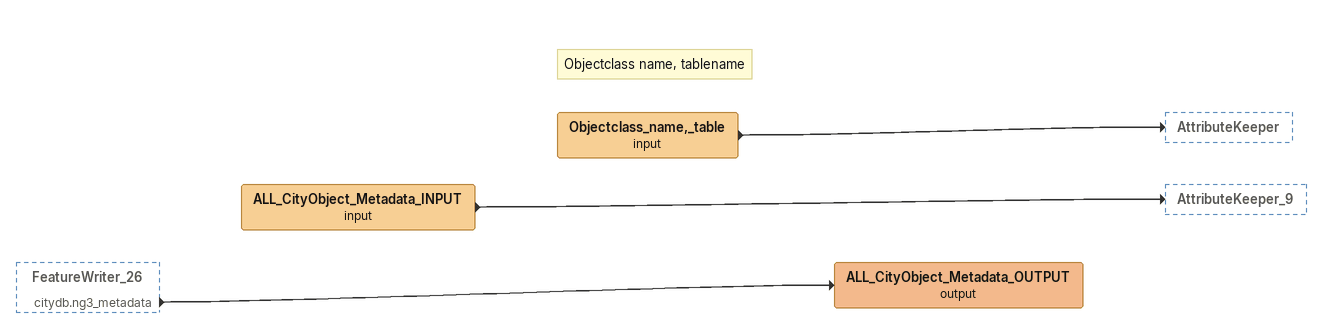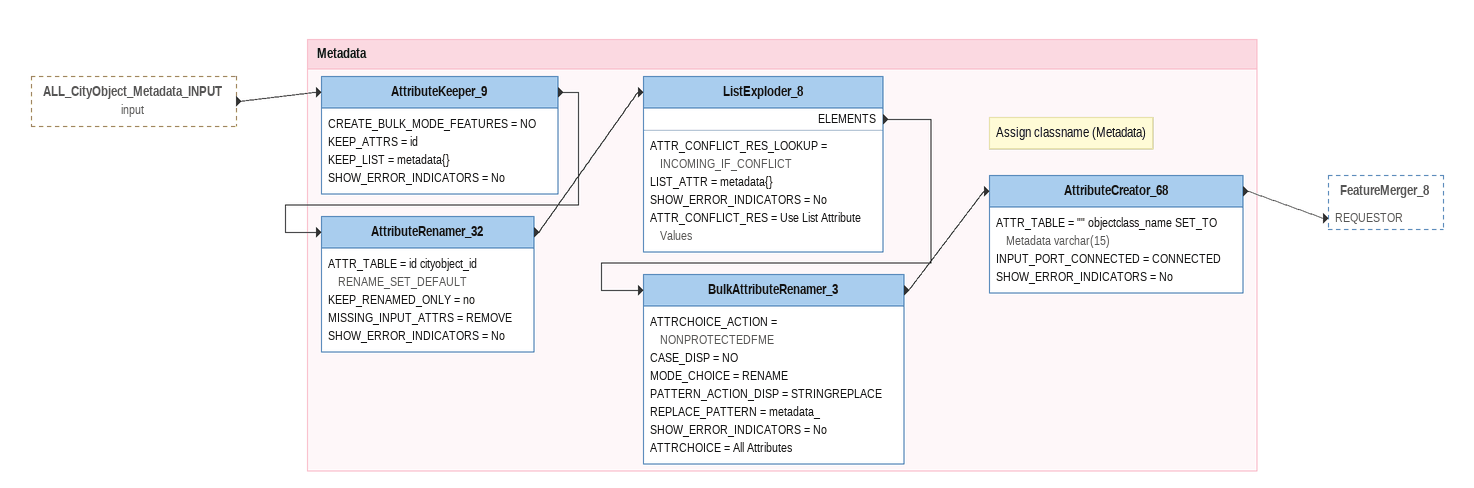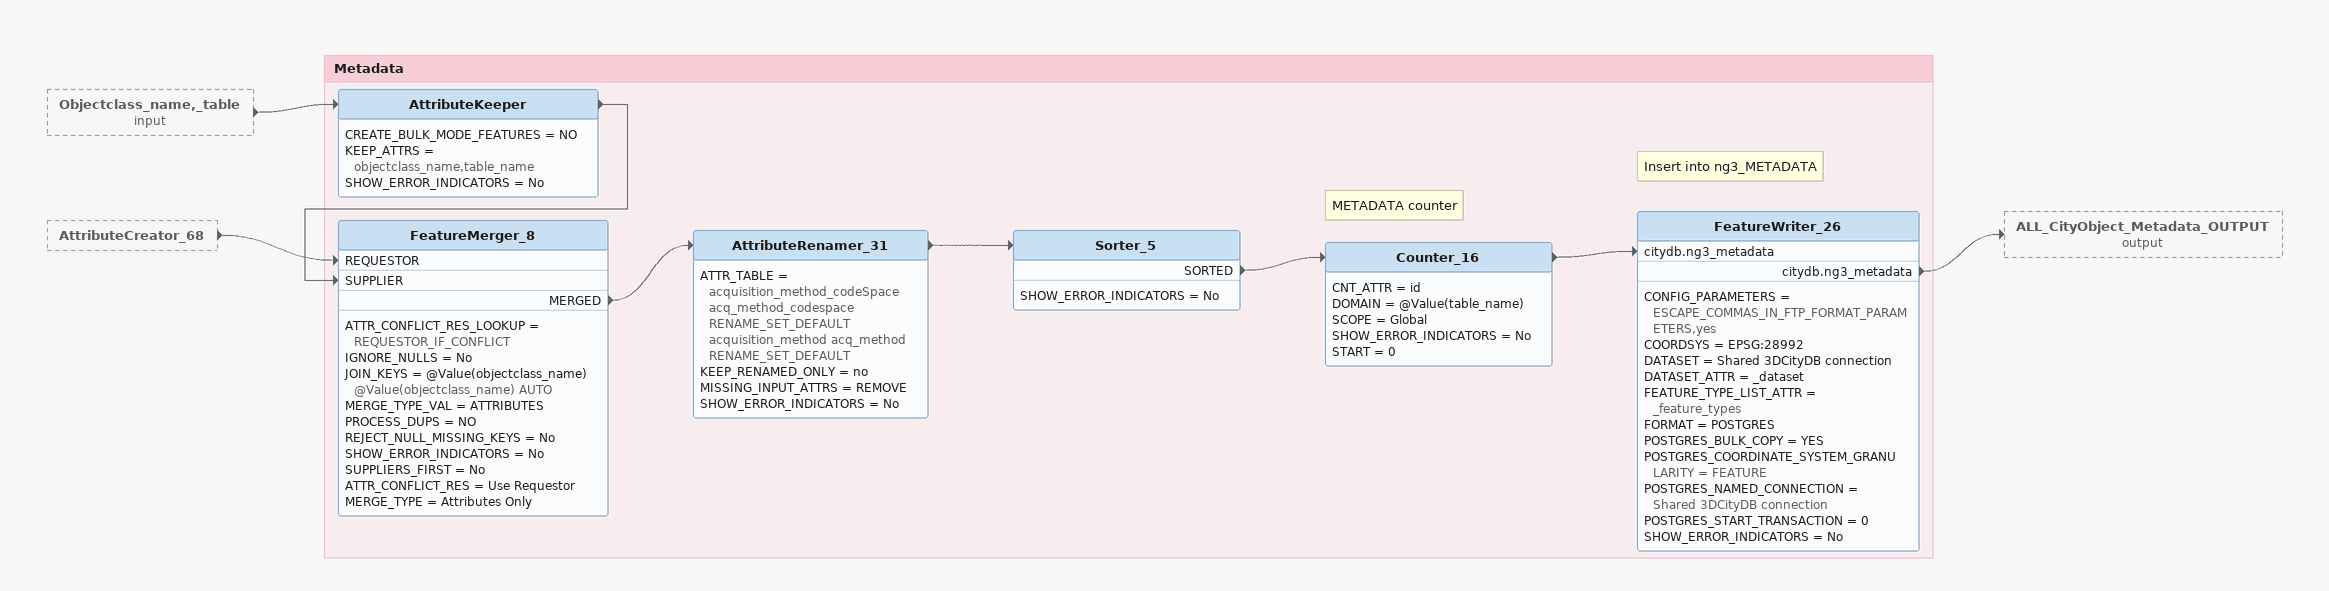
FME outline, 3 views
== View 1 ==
FeatureWriter_26 [outside]
    citydb.ng3_metadata -> ALL_CityObject_Metadata_OUTPUT (output)
ALL_CityObject_Metadata_INPUT (input)
    -> AttributeKeeper_9
Note: Objectclass name, tablename
Objectclass_name,_table (input)
    -> AttributeKeeper
ALL_CityObject_Metadata_OUTPUT (output)

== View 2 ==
ALL_CityObject_Metadata_INPUT (input) [outside]
    -> AttributeKeeper_9

Bookmark: Metadata
AttributeKeeper_9
    CREATE_BULK_MODE_FEATURES = NO
    KEEP_ATTRS = id
    KEEP_LIST = metadata{}
    SHOW_ERROR_INDICATORS = No
    -> AttributeRenamer_32
AttributeRenamer_32
    ATTR_TABLE = id cityobject_id RENAME_SET_DEFAULT
    KEEP_RENAMED_ONLY = no
    MISSING_INPUT_ATTRS = REMOVE
    SHOW_ERROR_INDICATORS = No
    -> ListExploder_8
ListExploder_8
    ATTR_CONFLICT_RES_LOOKUP = INCOMING_IF_CONFLICT
    LIST_ATTR = metadata{}
    SHOW_ERROR_INDICATORS = No
    ATTR_CONFLICT_RES = Use List Attribute Values
    ELEMENTS -> BulkAttributeRenamer_3
BulkAttributeRenamer_3
    ATTRCHOICE_ACTION = NONPROTECTEDFME
    CASE_DISP = NO
    MODE_CHOICE = RENAME
    PATTERN_ACTION_DISP = STRINGREPLACE
    REPLACE_PATTERN = metadata_
    SHOW_ERROR_INDICATORS = No
    ATTRCHOICE = All Attributes
    -> AttributeCreator_68
Note: Assign classname (Metadata)
AttributeCreator_68
    ATTR_TABLE = "" objectclass_name SET_TO Metadata varchar(15)
    INPUT_PORT_CONNECTED = CONNECTED
    SHOW_ERROR_INDICATORS = No
    -> FeatureMerger_8 [REQUESTOR]

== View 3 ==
Objectclass_name,_table (input) [outside]
    -> AttributeKeeper
AttributeCreator_68 [outside]
    -> FeatureMerger_8 [REQUESTOR]

Bookmark: Metadata
AttributeKeeper
    CREATE_BULK_MODE_FEATURES = NO
    KEEP_ATTRS = objectclass_name,table_name
    SHOW_ERROR_INDICATORS = No
    -> FeatureMerger_8 [SUPPLIER]
FeatureMerger_8
    ATTR_CONFLICT_RES_LOOKUP = REQUESTOR_IF_CONFLICT
    IGNORE_NULLS = No
    JOIN_KEYS = @Value(objectclass_name) @Value(objectclass_name) AUTO
    MERGE_TYPE_VAL = ATTRIBUTES
    PROCESS_DUPS = NO
    REJECT_NULL_MISSING_KEYS = No
    SHOW_ERROR_INDICATORS = No
    SUPPLIERS_FIRST = No
    ATTR_CONFLICT_RES = Use Requestor
    MERGE_TYPE = Attributes Only
    MERGED -> AttributeRenamer_31
AttributeRenamer_31
    ATTR_TABLE = acquisition_method_codeSpace acq_method_codespace RENAME_SET_DEFAULT  acquisition_method acq_method RENAME_SET_DEFAULT
    KEEP_RENAMED_ONLY = no
    MISSING_INPUT_ATTRS = REMOVE
    SHOW_ERROR_INDICATORS = No
    -> Sorter_5
Sorter_5
    SHOW_ERROR_INDICATORS = No
    SORTED -> Counter_16
Note: METADATA counter
Counter_16
    CNT_ATTR = id
    DOMAIN = @Value(table_name)
    SCOPE = Global
    SHOW_ERROR_INDICATORS = No
    START = 0
    -> FeatureWriter_26 [citydb.ng3_metadata]
Note: Insert into ng3_METADATA
FeatureWriter_26
    CONFIG_PARAMETERS = ESCAPE_COMMAS_IN_FTP_FORMAT_PARAMETERS,yes
    COORDSYS = EPSG:28992
    DATASET = Shared 3DCityDB connection
    DATASET_ATTR = _dataset
    FEATURE_TYPE_LIST_ATTR = _feature_types
    FORMAT = POSTGRES
    POSTGRES_BULK_COPY = YES
    POSTGRES_COORDINATE_SYSTEM_GRANULARITY = FEATURE
    POSTGRES_NAMED_CONNECTION = Shared 3DCityDB connection
    POSTGRES_START_TRANSACTION = 0
    SHOW_ERROR_INDICATORS = No
    citydb.ng3_metadata -> ALL_CityObject_Metadata_OUTPUT (output)
